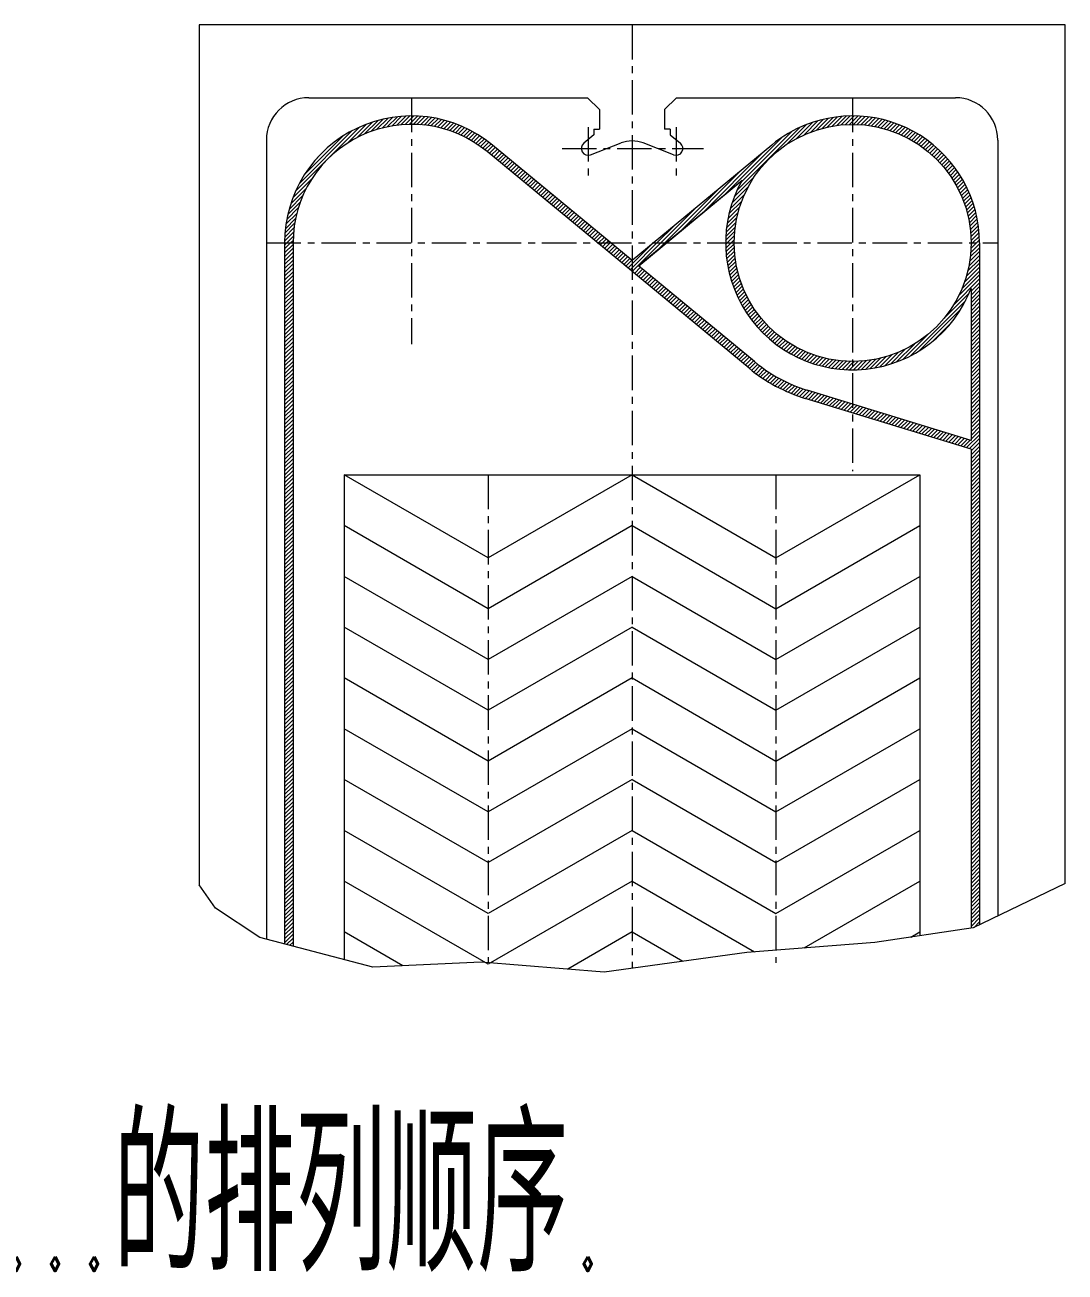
# Model space of a CAD drawing. Header units: millimetres. Extents: x -394 to 6212, y -2458 to 809.
# Drawn here: x 5059.77 to 5097.52, y -2351.78 to -2306.52 of the extents above; entities that cross this region are included whole.
import ezdxf

# ---------------------------------------------------------------- set-up
doc = ezdxf.new("R2010")
doc.units = ezdxf.units.MM
doc.linetypes.add('CENTER', pattern=[2, 1.25, -0.25, 0.25, -0.25])
doc.linetypes.add('CENTER2', pattern=[28.575, 19.05, -3.175, 3.175, -3.175])
doc.layers.get('0').update_dxf_attribs({"lineweight": 18})
doc.layers.add('1', color=1, linetype='Continuous', lineweight=18, true_color=0xff0000)
doc.layers.add('2', color=2, linetype='Continuous', lineweight=18, true_color=0xffff00)
doc.styles.add('STYLE1', font='txt.shx', dxfattribs={"width": 0.67, "bigfont": 'hztxt.shx'})

msp = doc.modelspace()

# ---------------------------------------------------------------- linework, layer by layer
at = {"color": 3, "linetype": 'CENTER'}
for p, q in [((5081.80318, -2306.52294), (5081.80318, -2340.75177)), ((5073.80062, -2309.16363), (5073.80062, -2318.10806)), ((5089.80574, -2309.16363), (5089.80574, -2322.71577)), ((5080.20574, -2310.23217), (5080.20574, -2312.06858)), ((5083.40062, -2310.23217), (5083.40062, -2312.06858)), ((5079.26369, -2311.00683), (5084.40146, -2311.00683)), ((5068.53214, -2314.43211), (5095.07422, -2314.43211)), ((5076.58078, -2322.84742), (5076.58078, -2340.55469)), ((5087.02558, -2322.84742), (5087.02558, -2340.55469))]:
    msp.add_line(p, q, dxfattribs=at)
at = {"layer": '1', "linetype": 'Continuous'}
for p, q in [((5097.51646, -2306.52294), (5066.0899, -2306.52294)), ((5066.0899, -2306.52294), (5066.0899, -2337.72376)), ((5097.51646, -2337.67951), (5097.51646, -2306.52294)), ((5070.06814, -2309.16363), (5080.19038, -2309.16363)), ((5080.19038, -2309.16363), (5080.62046, -2309.59371)), ((5083.41598, -2309.16363), (5082.9859, -2309.59371)), ((5083.41598, -2309.16363), (5093.53822, -2309.16363)), ((5080.62046, -2309.59371), (5080.62046, -2310.30027)), ((5082.9859, -2309.59371), (5082.9859, -2310.30027)), ((5068.53214, -2310.69963), (5068.53214, -2339.70477)), ((5080.42078, -2310.51531), (5080.05072, -2310.81613)), ((5080.42078, -2310.30027), (5080.62046, -2310.30027)), ((5080.42078, -2310.30027), (5080.42078, -2310.51531)), ((5083.18558, -2310.30027), (5082.9859, -2310.30027)), ((5083.18558, -2310.30027), (5083.18558, -2310.51531)), ((5083.18558, -2310.51531), (5083.55564, -2310.81613)), ((5095.07422, -2310.69963), (5095.07422, -2338.85586)), ((5081.56214, -2315.2692), (5076.5442, -2311.12006)), ((5081.03185, -2314.43211), (5076.737, -2310.88087)), ((5080.29475, -2311.23591), (5081.40265, -2310.80543)), ((5086.86936, -2310.88087), (5081.80318, -2315.0699)), ((5083.31161, -2311.23591), (5082.20371, -2310.80543)), ((5085.79457, -2312.16403), (5082.04171, -2315.26713)), ((5082.04422, -2315.2692), (5085.79018, -2312.17182)), ((5081.80318, -2315.0699), (5080.62549, -2314.09611)), ((5069.19262, -2314.43211), (5069.19262, -2339.87695)), ((5069.49982, -2314.43211), (5069.49982, -2321.60408)), ((5094.41374, -2314.43211), (5094.41374, -2339.17399)), ((5086.04717, -2318.9777), (5081.49858, -2315.21665)), ((5086.24293, -2318.74095), (5082.04171, -2315.26713)), ((5094.10654, -2316.08644), (5094.10654, -2321.60408)), ((5094.10654, -2321.91163), (5088.08392, -2320.07344)), ((5094.10654, -2321.60408), (5088.16238, -2319.77618)), ((5069.49982, -2321.55855), (5069.49982, -2339.95703)), ((5094.10654, -2321.91163), (5094.10654, -2339.29677)), ((5071.35838, -2322.84742), (5092.24798, -2322.84742)), ((5071.35838, -2322.84742), (5071.35838, -2340.44155)), ((5092.24798, -2322.84742), (5092.24798, -2339.57537)), ((5066.68541, -2338.57167), (5066.0899, -2337.72376)), ((5097.51646, -2337.67951), (5094.18244, -2339.2854)), ((5068.29237, -2339.64226), (5066.68541, -2338.57167)), ((5072.39908, -2340.71285), (5068.29237, -2339.64226)), ((5094.18244, -2339.2854), (5090.6114, -2339.82069)), ((5091.92244, -2339.62417), (5092.24798, -2339.43622)), ((5090.6114, -2339.82069), (5085.96904, -2340.17756)), ((5076.32722, -2340.53442), (5072.39908, -2340.71285)), ((5080.79103, -2340.89128), (5076.32722, -2340.53442)), ((5085.96904, -2340.17756), (5080.79103, -2340.89128))]:
    msp.add_line(p, q, dxfattribs=at)
msp.add_circle((5089.80574, -2314.43211), 4.3008, dxfattribs=at)
for centre, radius, start, end in [((5070.06814, -2310.69963), 1.536, 90, 180), ((5093.53822, -2310.69963), 1.536, 0, 90), ((5073.80062, -2314.43211), 4.608, 50.413971, 180), ((5073.80062, -2314.43211), 4.3008, 50.413971, 180), ((5089.80574, -2314.43211), 4.608, 111.242317, 129.586029), ((5089.80574, -2314.43211), 4.608, 0, 115.819503), ((5080.20574, -2311.00683), 0.24576, 129.107426, 291.233722), ((5081.80318, -2311.83627), 1.10592, 90, 111.233722), ((5081.80318, -2311.83627), 1.10592, 68.766278, 90), ((5083.40062, -2311.00683), 0.24576, 248.766278, 50.892574), ((5089.80574, -2314.43211), 4.608, 150.51439, 338.96053), ((5089.80574, -2314.43211), 5.59104, 230.413971, 252.906756)]:
    msp.add_arc(centre, radius, start, end, dxfattribs=at)
at = {"layer": '2', "linetype": 'CENTER2'}
for p, q in [((5069.59104, -2312.55778), (5071.92629, -2310.22253)), ((5071.47757, -2310.81268), (5072.16674, -2310.1235)), ((5071.81406, -2310.61761), (5072.38459, -2310.04708)), ((5072.0846, -2310.48849), (5072.58602, -2309.98707)), ((5072.32047, -2310.39404), (5072.77475, -2309.93976)), ((5072.53382, -2310.32211), (5072.95323, -2309.9027)), ((5072.73088, -2310.26648), (5073.12317, -2309.87418)), ((5072.91537, -2310.22341), (5073.28581, -2309.85296)), ((5073.08972, -2310.19047), (5073.44212, -2309.83808)), ((5073.25564, -2310.16598), (5073.59282, -2309.8288)), ((5073.41434, -2310.1487), (5073.73851, -2309.82453)), ((5073.56679, -2310.13767), (5073.80062, -2309.90384)), ((5073.71369, -2310.13219), (5073.80062, -2310.04526)), ((5073.80062, -2309.90384), (5073.87967, -2309.82479)), ((5073.80062, -2310.04526), (5074.0167, -2309.82918)), ((5073.85564, -2310.13167), (5074.14993, -2309.83737)), ((5073.9931, -2310.13562), (5074.27965, -2309.84908)), ((5074.12647, -2310.14368), (5074.40608, -2309.86406)), ((5074.25607, -2310.1555), (5074.52945, -2309.88212)), ((5074.38218, -2310.17081), (5074.64993, -2309.90306)), ((5074.50502, -2310.18939), (5074.76768, -2309.92673)), ((5074.62481, -2310.21102), (5074.88283, -2309.953)), ((5074.74171, -2310.23554), (5074.99552, -2309.98173)), ((5074.85589, -2310.26279), (5075.10584, -2310.01283)), ((5074.96747, -2310.29263), (5075.2139, -2310.04619)), ((5075.07657, -2310.32495), (5075.31978, -2310.08173)), ((5075.1833, -2310.35964), (5075.42356, -2310.11937)), ((5075.28775, -2310.39661), (5075.52531, -2310.15905)), ((5075.39001, -2310.43577), (5075.62509, -2310.20069)), ((5075.49014, -2310.47706), (5075.72296, -2310.24424)), ((5085.61635, -2312.51309), (5087.88672, -2310.24272)), ((5087.41147, -2310.85939), (5088.13205, -2310.13882)), ((5087.76709, -2310.64519), (5088.35327, -2310.05902)), ((5088.04582, -2310.50789), (5088.55723, -2309.99648)), ((5088.28657, -2310.40856), (5088.74796, -2309.94716)), ((5088.50327, -2310.33328), (5088.92808, -2309.90847)), ((5088.70283, -2310.27513), (5089.0994, -2309.87857)), ((5088.8893, -2310.23009), (5089.26323, -2309.85616)), ((5089.06527, -2310.19554), (5089.42057, -2309.84024)), ((5089.23255, -2310.16968), (5089.5722, -2309.83004)), ((5089.39243, -2310.15122), (5089.71872, -2309.82494)), ((5089.5459, -2310.13917), (5089.80574, -2309.87933)), ((5089.69372, -2310.13277), (5089.80574, -2310.02076)), ((5089.80574, -2309.87933), (5089.86063, -2309.82444)), ((5089.80574, -2310.02076), (5089.99835, -2309.82814)), ((5089.83649, -2310.13142), (5090.13222, -2309.83569)), ((5089.9747, -2310.13463), (5090.26253, -2309.84681)), ((5090.10876, -2310.142), (5090.38952, -2309.86124)), ((5090.23899, -2310.15319), (5090.5134, -2309.87878)), ((5090.36568, -2310.16792), (5090.63437, -2309.89923)), ((5090.48908, -2310.18595), (5090.75258, -2309.92244)), ((5090.60938, -2310.20706), (5090.86818, -2309.94827)), ((5090.72677, -2310.23109), (5090.98128, -2309.97658)), ((5090.84141, -2310.25788), (5091.09201, -2310.00728)), ((5090.95343, -2310.28728), (5091.20046, -2310.04025)), ((5091.06296, -2310.31917), (5091.30671, -2310.07542)), ((5091.17009, -2310.35346), (5091.41085, -2310.1127)), ((5091.27493, -2310.39004), (5091.51294, -2310.15203)), ((5091.37756, -2310.42883), (5091.61306, -2310.19333)), ((5091.47806, -2310.46976), (5091.71126, -2310.23656)), ((5069.72455, -2312.28285), (5071.65136, -2310.35604)), ((5069.9223, -2311.94369), (5071.31219, -2310.55379)), ((5075.58821, -2310.52041), (5075.81897, -2310.28966)), ((5075.68429, -2310.56576), (5075.91316, -2310.33689)), ((5075.77841, -2310.61305), (5076.00557, -2310.3859)), ((5075.87064, -2310.66225), (5076.09624, -2310.43664)), ((5075.96101, -2310.7133), (5076.18521, -2310.4891)), ((5076.04956, -2310.76617), (5076.27251, -2310.54323)), ((5076.13632, -2310.82083), (5076.35815, -2310.599)), ((5076.22133, -2310.87725), (5076.44216, -2310.65641)), ((5085.14765, -2312.69895), (5087.24634, -2310.60025)), ((5085.75794, -2312.23008), (5087.60371, -2310.38431)), ((5091.57648, -2310.51276), (5091.80758, -2310.28166)), ((5091.6729, -2310.55776), (5091.90208, -2310.32858)), ((5091.76736, -2310.60472), (5091.9948, -2310.37728)), ((5091.85991, -2310.65359), (5092.08577, -2310.42773)), ((5091.9506, -2310.70432), (5092.17504, -2310.47989)), ((5092.03947, -2310.75688), (5092.26262, -2310.53373)), ((5092.12653, -2310.81123), (5092.34854, -2310.58922)), ((5092.21184, -2310.86735), (5092.43284, -2310.64635)), ((5092.29541, -2310.9252), (5092.51552, -2310.70508)), ((5070.37993, -2311.34463), (5070.71314, -2311.01142)), ((5076.30459, -2310.9354), (5076.52457, -2310.71543)), ((5076.38615, -2310.99527), (5076.60539, -2310.77603)), ((5076.46601, -2311.05683), (5076.68463, -2310.83821)), ((5076.5442, -2311.12006), (5076.76239, -2310.90187)), ((5076.62071, -2311.18497), (5076.83981, -2310.96587)), ((5076.69557, -2311.25153), (5076.91722, -2311.02988)), ((5076.76878, -2311.31974), (5076.99463, -2311.09389)), ((5076.85385, -2311.3761), (5077.07204, -2311.1579)), ((5084.33084, -2313.37434), (5086.60914, -2311.09603)), ((5092.37726, -2310.98477), (5092.59661, -2310.76541)), ((5092.45741, -2311.04604), (5092.67613, -2310.82732)), ((5092.53589, -2311.10899), (5092.75408, -2310.89079)), ((5092.61269, -2311.1736), (5092.83048, -2310.95582)), ((5092.68784, -2311.23988), (5092.90533, -2311.02239)), ((5092.76134, -2311.3078), (5092.97864, -2311.0905)), ((5076.93126, -2311.44011), (5077.14945, -2311.22191)), ((5077.00867, -2311.50412), (5077.22687, -2311.28592)), ((5077.08608, -2311.56813), (5077.30428, -2311.34993)), ((5077.16349, -2311.63214), (5077.38169, -2311.41394)), ((5077.24091, -2311.69614), (5077.4591, -2311.47795)), ((5077.31832, -2311.76015), (5077.53652, -2311.54196)), ((5077.39573, -2311.82416), (5077.61393, -2311.60597)), ((5092.83319, -2311.37737), (5093.05041, -2311.16015)), ((5092.90339, -2311.44859), (5093.12065, -2311.23133)), ((5092.97195, -2311.52145), (5093.18936, -2311.30404)), ((5093.03886, -2311.59596), (5093.25652, -2311.3783)), ((5093.10412, -2311.67212), (5093.32214, -2311.4541)), ((5093.16772, -2311.74995), (5093.38622, -2311.53145)), ((5093.22963, -2311.82945), (5093.44873, -2311.61036)), ((5077.47314, -2311.88817), (5077.69134, -2311.66998)), ((5077.55056, -2311.95218), (5077.76875, -2311.73398)), ((5077.62797, -2312.01619), (5077.84616, -2311.79799)), ((5077.70538, -2312.0802), (5077.92358, -2311.862)), ((5077.78279, -2312.14421), (5078.00099, -2311.92601)), ((5077.8602, -2312.20822), (5078.0784, -2311.99002)), ((5077.93762, -2312.27223), (5078.15581, -2312.05403)), ((5083.51403, -2314.04973), (5085.79233, -2311.77142)), ((5085.51244, -2312.75842), (5086.23302, -2312.03784)), ((5093.28986, -2311.91065), (5093.50967, -2311.69084)), ((5093.34838, -2311.99355), (5093.56902, -2311.77291)), ((5093.40517, -2312.07818), (5093.62677, -2311.85658)), ((5093.4602, -2312.16457), (5093.6829, -2311.94187)), ((5093.51346, -2312.25273), (5093.73738, -2312.02881)), ((5069.41559, -2313.01608), (5069.98611, -2312.44556)), ((5069.49201, -2312.79824), (5070.18118, -2312.10906)), ((5078.01503, -2312.33624), (5078.23323, -2312.11804)), ((5078.09244, -2312.40025), (5078.31064, -2312.18205)), ((5078.16985, -2312.46425), (5078.38805, -2312.24606)), ((5078.24727, -2312.52826), (5078.46546, -2312.31007)), ((5078.32468, -2312.59227), (5078.54287, -2312.37408)), ((5078.40209, -2312.65628), (5078.62029, -2312.43809)), ((5078.4795, -2312.72029), (5078.6977, -2312.50209)), ((5082.99022, -2314.43211), (5084.97552, -2312.44681)), ((5085.43264, -2312.97964), (5086.01882, -2312.39347)), ((5093.5649, -2312.34271), (5093.79019, -2312.11742)), ((5093.61449, -2312.43454), (5093.8413, -2312.20773)), ((5093.66219, -2312.52826), (5093.89069, -2312.29977)), ((5093.70796, -2312.62392), (5093.9383, -2312.39358)), ((5093.75174, -2312.72156), (5093.9841, -2312.48919)), ((5069.30826, -2313.40625), (5069.76255, -2312.95196)), ((5069.35558, -2313.21751), (5069.857, -2312.71609)), ((5078.55691, -2312.7843), (5078.77511, -2312.5661)), ((5078.63433, -2312.84831), (5078.85252, -2312.63011)), ((5078.71174, -2312.91232), (5078.92993, -2312.69412)), ((5078.78915, -2312.97633), (5079.00735, -2312.75813)), ((5078.86656, -2313.04034), (5079.08476, -2312.82214)), ((5078.94397, -2313.10435), (5079.16217, -2312.88615)), ((5079.02139, -2313.16835), (5079.23958, -2312.95016)), ((5085.32079, -2313.37433), (5085.78219, -2312.91294)), ((5085.3701, -2313.1836), (5085.88151, -2312.67219)), ((5093.79347, -2312.82125), (5094.02806, -2312.58666)), ((5093.8331, -2312.92305), (5094.07011, -2312.68603)), ((5093.87054, -2313.02702), (5094.11021, -2312.78736)), ((5093.90572, -2313.13326), (5094.14829, -2312.8907)), ((5069.24269, -2313.75466), (5069.63498, -2313.36237)), ((5069.27121, -2313.58473), (5069.69062, -2313.16531)), ((5079.0988, -2313.23236), (5079.317, -2313.01417)), ((5079.17621, -2313.29637), (5079.39441, -2313.07818)), ((5079.25362, -2313.36038), (5079.47182, -2313.14219)), ((5079.33104, -2313.42439), (5079.54923, -2313.20619)), ((5079.40845, -2313.4884), (5079.62664, -2313.2702)), ((5079.48586, -2313.55241), (5079.70406, -2313.33421)), ((5079.56327, -2313.61642), (5079.78147, -2313.39822)), ((5082.8488, -2314.43211), (5084.15871, -2313.1222)), ((5085.2522, -2313.72577), (5085.64876, -2313.32921)), ((5085.28209, -2313.55445), (5085.70691, -2313.12964)), ((5093.93855, -2313.24185), (5094.18428, -2312.99613)), ((5093.96893, -2313.35289), (5094.21811, -2313.10372)), ((5093.99674, -2313.46651), (5094.2497, -2313.21355)), ((5094.02185, -2313.58282), (5094.27895, -2313.32572)), ((5069.20659, -2314.07361), (5069.55898, -2313.72122)), ((5069.22147, -2313.91731), (5069.59191, -2313.54686)), ((5079.64068, -2313.68043), (5079.85888, -2313.46223)), ((5079.7181, -2313.74444), (5079.93629, -2313.52624)), ((5079.79551, -2313.80845), (5080.01371, -2313.59025)), ((5079.87292, -2313.87246), (5080.09112, -2313.65426)), ((5079.95033, -2313.93646), (5080.16853, -2313.71827)), ((5080.02775, -2314.00047), (5080.24594, -2313.78228)), ((5080.10516, -2314.06448), (5080.32335, -2313.84629)), ((5082.70738, -2314.43211), (5083.3419, -2313.79759)), ((5085.20366, -2314.19857), (5085.54331, -2313.85892)), ((5085.21387, -2314.04694), (5085.56916, -2313.69165)), ((5085.22979, -2313.8896), (5085.60371, -2313.51567)), ((5094.04411, -2313.70198), (5094.30575, -2313.44034)), ((5094.06335, -2313.82416), (5094.32998, -2313.55753)), ((5094.07938, -2313.94955), (5094.35152, -2313.67742)), ((5094.09197, -2314.07839), (5094.3702, -2313.80016)), ((5069.19304, -2314.37), (5069.5172, -2314.04584)), ((5069.19731, -2314.22431), (5069.53449, -2313.88713)), ((5069.27235, -2314.43211), (5069.50618, -2314.19828)), ((5080.18257, -2314.12849), (5080.40077, -2313.9103)), ((5080.25998, -2314.1925), (5080.47818, -2313.9743)), ((5080.33739, -2314.25651), (5080.55559, -2314.03831)), ((5080.41481, -2314.32052), (5080.633, -2314.10232)), ((5080.49222, -2314.38453), (5080.71042, -2314.16633)), ((5080.58606, -2314.43211), (5080.78783, -2314.23034)), ((5080.72748, -2314.43211), (5080.86524, -2314.29435)), ((5085.19856, -2314.34509), (5085.52485, -2314.01881)), ((5085.25296, -2314.43211), (5085.5128, -2314.17228)), ((5085.39438, -2314.43211), (5085.5064, -2314.3201)), ((5094.10085, -2314.21093), (5094.38585, -2313.92592)), ((5094.10571, -2314.34749), (5094.39828, -2314.05492)), ((5094.16251, -2314.43211), (5094.40724, -2314.18738)), ((5094.30393, -2314.43211), (5094.41246, -2314.32358)), ((5069.19262, -2314.65326), (5069.41377, -2314.43211)), ((5069.19262, -2314.51184), (5069.27235, -2314.43211)), ((5069.19262, -2314.79468), (5069.50017, -2314.48713)), ((5069.19262, -2314.9361), (5069.49982, -2314.6289)), ((5069.19262, -2315.07753), (5069.49982, -2314.77033)), ((5069.41377, -2314.43211), (5069.5007, -2314.34518)), ((5080.56963, -2314.44854), (5080.58606, -2314.43211)), ((5080.64704, -2314.51255), (5080.72748, -2314.43211)), ((5080.72446, -2314.57656), (5080.8689, -2314.43211)), ((5080.80187, -2314.64057), (5081.01032, -2314.43211)), ((5080.8689, -2314.43211), (5080.94265, -2314.35836)), ((5080.87928, -2314.70457), (5081.09748, -2314.48638)), ((5080.95669, -2314.76858), (5081.17489, -2314.55039)), ((5081.01032, -2314.43211), (5081.02006, -2314.42237)), ((5081.0341, -2314.83259), (5081.2523, -2314.6144)), ((5081.11152, -2314.8966), (5081.32971, -2314.67841)), ((5081.18893, -2314.96061), (5081.40713, -2314.74241)), ((5081.80318, -2315.33631), (5082.70738, -2314.43211)), ((5081.80318, -2315.19489), (5082.52509, -2314.47298)), ((5081.80823, -2315.47268), (5082.8488, -2314.43211)), ((5082.69722, -2314.72512), (5082.99022, -2314.43211)), ((5085.19807, -2314.48701), (5085.25296, -2314.43211)), ((5085.20177, -2314.62473), (5085.39438, -2314.43211)), ((5085.20932, -2314.7586), (5085.50505, -2314.46287)), ((5085.22044, -2314.8889), (5085.50826, -2314.60108)), ((5085.23487, -2315.01589), (5085.51563, -2314.73513)), ((5094.05325, -2315.10706), (5094.41374, -2314.74656)), ((5094.07612, -2314.94277), (5094.41374, -2314.60514)), ((5094.092, -2314.78546), (5094.41374, -2314.46372)), ((5094.10179, -2314.63425), (5094.30393, -2314.43211)), ((5094.10617, -2314.48845), (5094.16251, -2314.43211)), ((5069.19262, -2315.21895), (5069.49982, -2314.91175)), ((5069.19262, -2315.36037), (5069.49982, -2315.05317)), ((5069.19262, -2315.50179), (5069.49982, -2315.19459)), ((5081.26634, -2315.02462), (5081.48454, -2314.80642)), ((5081.34375, -2315.08863), (5081.56195, -2314.87043)), ((5081.42117, -2315.15264), (5081.63936, -2314.93444)), ((5081.49858, -2315.21665), (5081.71677, -2314.99845)), ((5081.57599, -2315.28066), (5081.79419, -2315.06246)), ((5081.6534, -2315.34467), (5081.80318, -2315.19489)), ((5085.2524, -2315.13978), (5085.52682, -2314.86536)), ((5085.27286, -2315.26075), (5085.54155, -2314.99206)), ((5085.29607, -2315.37896), (5085.55957, -2315.11545)), ((5093.92879, -2315.65578), (5094.41374, -2315.17083)), ((5093.9815, -2315.46165), (5094.41374, -2315.02941)), ((5094.02224, -2315.27949), (5094.41374, -2314.88799)), ((5069.19262, -2315.64321), (5069.49982, -2315.33601)), ((5069.19262, -2315.78463), (5069.49982, -2315.47743)), ((5069.19262, -2315.92605), (5069.49982, -2315.61885)), ((5081.73081, -2315.40868), (5081.80318, -2315.33631)), ((5081.88564, -2315.53669), (5082.10384, -2315.3185)), ((5081.96305, -2315.6007), (5082.18125, -2315.38251)), ((5082.04046, -2315.66471), (5082.25866, -2315.44652)), ((5082.11788, -2315.72872), (5082.33607, -2315.51052)), ((5082.19529, -2315.79273), (5082.41348, -2315.57453)), ((5082.2727, -2315.85674), (5082.4909, -2315.63854)), ((5085.32189, -2315.49455), (5085.58069, -2315.23575)), ((5085.35021, -2315.60766), (5085.60472, -2315.35315)), ((5085.3809, -2315.71838), (5085.6315, -2315.46779)), ((5085.41388, -2315.82683), (5085.6609, -2315.57981)), ((5093.65164, -2316.35719), (5094.41374, -2315.59509)), ((5093.77181, -2316.09561), (5094.41374, -2315.45367)), ((5093.86074, -2315.86525), (5094.41374, -2315.31225)), ((5069.19262, -2316.06748), (5069.49982, -2315.76028)), ((5069.19262, -2316.2089), (5069.49982, -2315.9017)), ((5069.19262, -2316.35032), (5069.49982, -2316.04312)), ((5082.35011, -2315.92075), (5082.56831, -2315.70255)), ((5082.42752, -2315.98476), (5082.64572, -2315.76656)), ((5082.50494, -2316.04877), (5082.72313, -2315.83057)), ((5082.58235, -2316.11278), (5082.80054, -2315.89458)), ((5082.65976, -2316.17679), (5082.87796, -2315.95859)), ((5082.73717, -2316.24079), (5082.95537, -2316.0226)), ((5082.81459, -2316.3048), (5083.03278, -2316.08661)), ((5085.44905, -2315.93308), (5085.6928, -2315.68933)), ((5085.48633, -2316.03722), (5085.72709, -2315.79647)), ((5085.52566, -2316.13932), (5085.76367, -2315.90131)), ((5085.56696, -2316.23943), (5085.80246, -2316.00393)), ((5085.61019, -2316.33763), (5085.84339, -2316.10443)), ((5093.47561, -2316.67465), (5094.41374, -2315.73651)), ((5094.10654, -2316.18514), (5094.41374, -2315.87794)), ((5094.10654, -2316.32656), (5094.41374, -2316.01936)), ((5069.19262, -2316.49174), (5069.49982, -2316.18454)), ((5069.19262, -2316.63316), (5069.49982, -2316.32596)), ((5069.19262, -2316.77458), (5069.49982, -2316.46738)), ((5082.892, -2316.36881), (5083.11019, -2316.15062)), ((5082.96941, -2316.43282), (5083.18761, -2316.21463)), ((5083.04682, -2316.49683), (5083.26502, -2316.27863)), ((5083.12423, -2316.56084), (5083.34243, -2316.34264)), ((5083.20165, -2316.62485), (5083.41984, -2316.40665)), ((5083.27906, -2316.68886), (5083.49725, -2316.47066)), ((5083.35647, -2316.75287), (5083.57467, -2316.53467)), ((5085.65528, -2316.43395), (5085.88638, -2316.20285)), ((5085.7022, -2316.52846), (5085.93139, -2316.29927)), ((5085.75091, -2316.62117), (5085.97835, -2316.39373)), ((5085.80135, -2316.71215), (5086.02721, -2316.48629)), ((5085.85351, -2316.80141), (5086.07795, -2316.57698)), ((5091.89263, -2318.54046), (5093.91409, -2316.51901)), ((5093.12633, -2317.16534), (5094.03874, -2316.25294)), ((5094.10654, -2316.46798), (5094.41374, -2316.16078)), ((5094.10654, -2316.6094), (5094.41374, -2316.3022)), ((5094.10654, -2316.75082), (5094.41374, -2316.44362)), ((5094.10654, -2316.89224), (5094.41374, -2316.58504)), ((5069.19262, -2316.916), (5069.49982, -2316.6088)), ((5069.19262, -2317.05742), (5069.49982, -2316.75022)), ((5069.19262, -2317.19885), (5069.49982, -2316.89165)), ((5069.19262, -2317.34027), (5069.49982, -2317.03307)), ((5083.43388, -2316.81688), (5083.65208, -2316.59868)), ((5083.51129, -2316.88089), (5083.72949, -2316.66269)), ((5083.58871, -2316.94489), (5083.8069, -2316.7267)), ((5083.66612, -2317.0089), (5083.88432, -2316.79071)), ((5083.74353, -2317.07291), (5083.96173, -2316.85472)), ((5083.82094, -2317.13692), (5084.03914, -2316.91873)), ((5083.89836, -2317.20093), (5084.11655, -2316.98274)), ((5085.90735, -2316.88899), (5086.13051, -2316.66584)), ((5085.96285, -2316.97492), (5086.18486, -2316.75291)), ((5086.01997, -2317.05921), (5086.24097, -2316.83821)), ((5086.07871, -2317.1419), (5086.29883, -2316.92178)), ((5086.13904, -2317.22299), (5086.3584, -2317.00363)), ((5092.21348, -2318.36104), (5093.73467, -2316.83985)), ((5094.10654, -2317.03366), (5094.41374, -2316.72646)), ((5094.10654, -2317.17508), (5094.41374, -2316.86788)), ((5094.10654, -2317.31651), (5094.41374, -2317.00931)), ((5069.19262, -2317.48169), (5069.49982, -2317.17449)), ((5069.19262, -2317.62311), (5069.49982, -2317.31591)), ((5069.19262, -2317.76453), (5069.49982, -2317.45733)), ((5083.97577, -2317.26494), (5084.19396, -2317.04674)), ((5084.05318, -2317.32895), (5084.27138, -2317.11075)), ((5084.13059, -2317.39296), (5084.34879, -2317.17476)), ((5084.208, -2317.45697), (5084.4262, -2317.23877)), ((5084.28542, -2317.52098), (5084.50361, -2317.30278)), ((5084.36283, -2317.58499), (5084.58103, -2317.36679)), ((5084.44024, -2317.649), (5084.65844, -2317.4308)), ((5086.20095, -2317.3025), (5086.41966, -2317.08379)), ((5086.26442, -2317.38045), (5086.48261, -2317.16226)), ((5086.32944, -2317.45685), (5086.54723, -2317.23907)), ((5086.39601, -2317.5317), (5086.6135, -2317.31421)), ((5086.46413, -2317.60501), (5086.68143, -2317.38771)), ((5086.53377, -2317.67678), (5086.751, -2317.45956)), ((5092.69062, -2318.02532), (5093.39895, -2317.31699)), ((5094.10654, -2317.45793), (5094.41374, -2317.15073)), ((5094.10654, -2317.59935), (5094.41374, -2317.29215)), ((5094.10654, -2317.74077), (5094.41374, -2317.43357)), ((5069.19262, -2317.90595), (5069.49982, -2317.59875)), ((5069.19262, -2318.04737), (5069.49982, -2317.74017)), ((5069.19262, -2318.1888), (5069.49982, -2317.8816)), ((5084.51765, -2317.713), (5084.73585, -2317.49481)), ((5084.59507, -2317.77701), (5084.81326, -2317.55882)), ((5084.67248, -2317.84102), (5084.89067, -2317.62283)), ((5084.74989, -2317.90503), (5084.96809, -2317.68684)), ((5084.8273, -2317.96904), (5085.0455, -2317.75084)), ((5084.90471, -2318.03305), (5085.12291, -2317.81485)), ((5084.98213, -2318.09706), (5085.20032, -2317.87886)), ((5085.05954, -2318.16107), (5085.27774, -2317.94287)), ((5086.60495, -2317.74702), (5086.82221, -2317.52977)), ((5086.67767, -2317.81573), (5086.89507, -2317.59833)), ((5086.75193, -2317.88289), (5086.96958, -2317.66524)), ((5086.82773, -2317.94852), (5087.04575, -2317.73049)), ((5086.90508, -2318.01259), (5087.12358, -2317.79409)), ((5086.98398, -2318.0751), (5087.20308, -2317.85601)), ((5087.06447, -2318.13604), (5087.28427, -2317.91623)), ((5091.62657, -2318.66511), (5092.53897, -2317.75271)), ((5094.10654, -2317.88219), (5094.41374, -2317.57499)), ((5094.10654, -2318.02361), (5094.41374, -2317.71641)), ((5094.10654, -2318.16503), (5094.41374, -2317.85783)), ((5069.19262, -2318.33022), (5069.49982, -2318.02302)), ((5069.19262, -2318.47164), (5069.49982, -2318.16444)), ((5069.19262, -2318.61306), (5069.49982, -2318.30586)), ((5085.13695, -2318.22508), (5085.35515, -2318.00688)), ((5085.21436, -2318.28909), (5085.43256, -2318.07089)), ((5085.29178, -2318.3531), (5085.50997, -2318.1349)), ((5085.36919, -2318.41711), (5085.58738, -2318.19891)), ((5085.4466, -2318.48111), (5085.6648, -2318.26292)), ((5085.52401, -2318.54512), (5085.74221, -2318.32693)), ((5085.60142, -2318.60913), (5085.81962, -2318.39094)), ((5087.14653, -2318.19539), (5087.36718, -2317.97475)), ((5087.2302, -2318.25314), (5087.45181, -2318.03154)), ((5087.3155, -2318.30927), (5087.53819, -2318.08658)), ((5087.40244, -2318.36375), (5087.62636, -2318.13983)), ((5087.49105, -2318.41657), (5087.71634, -2318.19127)), ((5087.58136, -2318.46768), (5087.80817, -2318.24087)), ((5087.6734, -2318.51706), (5087.90189, -2318.28857)), ((5087.76721, -2318.56467), (5087.99755, -2318.33433)), ((5087.86282, -2318.61048), (5088.09519, -2318.37811)), ((5090.97922, -2318.88819), (5091.46923, -2318.39818)), ((5091.1777, -2318.83114), (5091.73082, -2318.27801)), ((5091.39164, -2318.75861), (5092.04827, -2318.10198)), ((5094.10654, -2318.30646), (5094.41374, -2317.99926)), ((5094.10654, -2318.44788), (5094.41374, -2318.14068)), ((5094.10654, -2318.5893), (5094.41374, -2318.2821)), ((5069.19262, -2318.75448), (5069.49982, -2318.44728)), ((5069.19262, -2318.8959), (5069.49982, -2318.5887)), ((5069.19262, -2319.03732), (5069.49982, -2318.73012)), ((5085.67884, -2318.67314), (5085.89703, -2318.45495)), ((5085.75625, -2318.73715), (5085.97445, -2318.51895)), ((5085.83366, -2318.80116), (5086.05186, -2318.58296)), ((5085.91107, -2318.86517), (5086.12927, -2318.64697)), ((5085.98849, -2318.92918), (5086.20668, -2318.71098)), ((5086.06593, -2318.99315), (5086.28428, -2318.77481)), ((5086.14425, -2319.05626), (5086.36301, -2318.83749)), ((5087.96029, -2318.65443), (5088.19488, -2318.41984)), ((5088.05966, -2318.69648), (5088.29667, -2318.45947)), ((5088.16098, -2318.73658), (5088.40065, -2318.49691)), ((5088.26433, -2318.77466), (5088.50689, -2318.5321)), ((5088.36975, -2318.81065), (5088.61548, -2318.56493)), ((5088.47734, -2318.84448), (5088.72652, -2318.59531)), ((5088.58718, -2318.87607), (5088.84013, -2318.62311)), ((5088.69935, -2318.90532), (5088.95645, -2318.64822)), ((5088.81397, -2318.93212), (5089.07561, -2318.67048)), ((5088.93116, -2318.95636), (5089.19779, -2318.68973)), ((5089.05104, -2318.97789), (5089.32318, -2318.70576)), ((5089.17378, -2318.99657), (5089.45201, -2318.71834)), ((5089.29955, -2319.01223), (5089.58455, -2318.72722)), ((5089.42855, -2319.02465), (5089.72112, -2318.73208)), ((5089.56101, -2319.03361), (5089.80574, -2318.78888)), ((5089.80574, -2318.9303), (5090.00788, -2318.72816)), ((5089.80574, -2318.78888), (5089.86208, -2318.73254)), ((5089.83746, -2319.04), (5090.15909, -2318.71837)), ((5089.98215, -2319.03674), (5090.31639, -2318.70249)), ((5090.13174, -2319.02857), (5090.48068, -2318.67962)), ((5090.28679, -2319.01493), (5090.65312, -2318.64861)), ((5090.44801, -2318.99513), (5090.83528, -2318.60787)), ((5090.61631, -2318.96826), (5091.02941, -2318.55516)), ((5090.79285, -2318.93315), (5091.23888, -2318.48711)), ((5094.10654, -2318.73072), (5094.41374, -2318.42352)), ((5094.10654, -2318.87214), (5094.41374, -2318.56494)), ((5094.10654, -2319.01356), (5094.41374, -2318.70636)), ((5094.10654, -2319.15498), (5094.41374, -2318.84778)), ((5069.19262, -2319.17875), (5069.49982, -2318.87155)), ((5069.19262, -2319.32017), (5069.49982, -2319.01297)), ((5069.19262, -2319.46159), (5069.49982, -2319.15439)), ((5069.19262, -2319.60301), (5069.49982, -2319.29581)), ((5086.22379, -2319.11814), (5086.44305, -2318.89888)), ((5086.30456, -2319.17879), (5086.52438, -2318.95897)), ((5086.38657, -2319.2382), (5086.60703, -2319.01774)), ((5086.46983, -2319.29636), (5086.691, -2319.07519)), ((5086.55435, -2319.35326), (5086.77632, -2319.1313)), ((5086.64015, -2319.40889), (5086.86298, -2319.18605)), ((5086.72724, -2319.46322), (5086.95102, -2319.23943)), ((5086.81563, -2319.51625), (5087.04045, -2319.29143)), ((5089.69721, -2319.03883), (5089.80574, -2318.9303)), ((5094.10654, -2319.29641), (5094.41374, -2318.98921)), ((5094.10654, -2319.43783), (5094.41374, -2319.13063)), ((5094.10654, -2319.57925), (5094.41374, -2319.27205)), ((5069.19262, -2319.74443), (5069.49982, -2319.43723)), ((5069.19262, -2319.88585), (5069.49982, -2319.57865)), ((5069.19262, -2320.02727), (5069.49982, -2319.72007)), ((5086.90534, -2319.56796), (5087.13129, -2319.34201)), ((5086.99639, -2319.61833), (5087.22356, -2319.39116)), ((5087.08881, -2319.66733), (5087.3173, -2319.43885)), ((5087.18261, -2319.71495), (5087.41251, -2319.48505)), ((5087.27782, -2319.76117), (5087.50924, -2319.52974)), ((5087.37446, -2319.80595), (5087.60752, -2319.57289)), ((5087.47256, -2319.84926), (5087.70738, -2319.61445)), ((5087.57216, -2319.89108), (5087.80886, -2319.65439)), ((5087.67329, -2319.93138), (5087.912, -2319.69267)), ((5087.77599, -2319.9701), (5088.01685, -2319.72924)), ((5094.10654, -2319.72067), (5094.41374, -2319.41347)), ((5094.10654, -2319.86209), (5094.41374, -2319.55489)), ((5094.10654, -2320.00351), (5094.41374, -2319.69631)), ((5069.19262, -2320.16869), (5069.49982, -2319.86149)), ((5069.19262, -2320.31012), (5069.49982, -2320.00292)), ((5069.19262, -2320.45154), (5069.49982, -2320.14434)), ((5087.88029, -2320.00722), (5088.12345, -2319.76406)), ((5087.98624, -2320.0427), (5088.2315, -2319.79744)), ((5088.09388, -2320.07648), (5088.33966, -2319.8307)), ((5088.20223, -2320.10955), (5088.44782, -2319.86396)), ((5088.31058, -2320.14262), (5088.55598, -2319.89722)), ((5088.41893, -2320.17569), (5088.66414, -2319.93048)), ((5088.52728, -2320.20876), (5088.7723, -2319.96374)), ((5088.63563, -2320.24183), (5088.88046, -2319.997)), ((5088.74398, -2320.2749), (5088.98862, -2320.03026)), ((5088.85233, -2320.30797), (5089.09678, -2320.06352)), ((5088.96068, -2320.34104), (5089.20494, -2320.09678)), ((5089.06904, -2320.37411), (5089.3131, -2320.13004)), ((5089.17739, -2320.40718), (5089.42126, -2320.16331)), ((5089.28574, -2320.44025), (5089.52942, -2320.19657)), ((5094.10654, -2320.14493), (5094.41374, -2319.83773)), ((5094.10654, -2320.28635), (5094.41374, -2319.97915)), ((5094.10654, -2320.42778), (5094.41374, -2320.12058)), ((5069.19262, -2320.59296), (5069.49982, -2320.28576)), ((5069.19262, -2320.73438), (5069.49982, -2320.42718)), ((5069.19262, -2320.8758), (5069.49982, -2320.5686)), ((5089.39409, -2320.47332), (5089.63759, -2320.22983)), ((5089.50244, -2320.50639), (5089.74575, -2320.26309)), ((5089.61079, -2320.53946), (5089.80574, -2320.34451)), ((5089.71914, -2320.57253), (5089.80574, -2320.48594)), ((5089.80574, -2320.34451), (5089.85391, -2320.29635)), ((5089.80574, -2320.48594), (5089.96207, -2320.32961)), ((5089.82749, -2320.6056), (5090.07023, -2320.36287)), ((5089.93584, -2320.63867), (5090.17839, -2320.39613)), ((5090.04419, -2320.67174), (5090.28655, -2320.42939)), ((5090.15255, -2320.70482), (5090.39471, -2320.46265)), ((5090.2609, -2320.73789), (5090.50287, -2320.49591)), ((5090.36925, -2320.77096), (5090.61103, -2320.52917)), ((5090.4776, -2320.80403), (5090.71919, -2320.56243)), ((5090.58595, -2320.8371), (5090.82735, -2320.59569)), ((5090.6943, -2320.87017), (5090.93551, -2320.62895)), ((5094.10654, -2320.5692), (5094.41374, -2320.262)), ((5094.10654, -2320.71062), (5094.41374, -2320.40342)), ((5094.10654, -2320.85204), (5094.41374, -2320.54484)), ((5069.19262, -2321.01722), (5069.49982, -2320.71002)), ((5069.19262, -2321.15864), (5069.49982, -2320.85144)), ((5069.19262, -2321.30007), (5069.49982, -2320.99287)), ((5090.80265, -2320.90324), (5091.04367, -2320.66221)), ((5090.911, -2320.93631), (5091.15184, -2320.69548)), ((5091.01935, -2320.96938), (5091.26, -2320.72874)), ((5091.12771, -2321.00245), (5091.36816, -2320.762)), ((5091.23606, -2321.03552), (5091.47632, -2320.79526)), ((5091.34441, -2321.06859), (5091.58448, -2320.82852)), ((5091.45276, -2321.10166), (5091.69264, -2320.86178)), ((5091.56111, -2321.13473), (5091.8008, -2320.89504)), ((5091.66946, -2321.1678), (5091.90896, -2320.9283)), ((5091.77781, -2321.20087), (5092.01712, -2320.96156)), ((5091.88616, -2321.23394), (5092.12528, -2320.99482)), ((5091.99451, -2321.26701), (5092.23344, -2321.02808)), ((5092.10286, -2321.30008), (5092.3416, -2321.06134)), ((5092.21122, -2321.33315), (5092.44976, -2321.0946)), ((5094.10654, -2320.99346), (5094.41374, -2320.68626)), ((5094.10654, -2321.13488), (5094.41374, -2320.82768)), ((5094.10654, -2321.2763), (5094.41374, -2320.9691)), ((5094.10654, -2321.41773), (5094.41374, -2321.11053)), ((5069.19262, -2321.44149), (5069.49982, -2321.13429)), ((5069.19262, -2321.58291), (5069.49982, -2321.27571)), ((5069.19262, -2321.72433), (5069.49982, -2321.41713)), ((5069.19262, -2321.86575), (5069.49982, -2321.55855)), ((5092.31957, -2321.36622), (5092.55792, -2321.12786)), ((5092.42792, -2321.39929), (5092.66609, -2321.16112)), ((5092.53627, -2321.43236), (5092.77425, -2321.19438)), ((5092.64462, -2321.46543), (5092.88241, -2321.22765)), ((5092.75297, -2321.4985), (5092.99057, -2321.26091)), ((5092.86132, -2321.53157), (5093.09873, -2321.29417)), ((5092.96967, -2321.56464), (5093.20689, -2321.32743)), ((5093.07802, -2321.59771), (5093.31505, -2321.36069)), ((5093.18637, -2321.63078), (5093.42321, -2321.39395)), ((5093.29473, -2321.66385), (5093.53137, -2321.42721)), ((5093.40308, -2321.69692), (5093.63953, -2321.46047)), ((5093.51143, -2321.73), (5093.74769, -2321.49373)), ((5093.61978, -2321.76307), (5093.85585, -2321.52699)), ((5093.72813, -2321.79614), (5093.96401, -2321.56025)), ((5093.94483, -2321.86228), (5094.41374, -2321.39337)), ((5094.05318, -2321.89535), (5094.41374, -2321.53479)), ((5094.10654, -2321.55915), (5094.41374, -2321.25195)), ((5069.19262, -2322.00717), (5069.49982, -2321.69997)), ((5069.19262, -2322.14859), (5069.49982, -2321.84139)), ((5069.19262, -2322.29002), (5069.49982, -2321.98282)), ((5093.83648, -2321.82921), (5094.07218, -2321.59351)), ((5094.10654, -2321.98341), (5094.41374, -2321.67621)), ((5094.10654, -2322.12483), (5094.41374, -2321.81763)), ((5094.10654, -2322.26625), (5094.41374, -2321.95905)), ((5069.19262, -2322.43144), (5069.49982, -2322.12424)), ((5069.19262, -2322.57286), (5069.49982, -2322.26566)), ((5069.19262, -2322.71428), (5069.49982, -2322.40708)), ((5094.10654, -2322.40768), (5094.41374, -2322.10048)), ((5094.10654, -2322.5491), (5094.41374, -2322.2419)), ((5094.10654, -2322.69052), (5094.41374, -2322.38332)), ((5069.19262, -2322.8557), (5069.49982, -2322.5485)), ((5069.19262, -2322.99712), (5069.49982, -2322.68992)), ((5069.19262, -2323.13854), (5069.49982, -2322.83134)), ((5076.58078, -2325.86257), (5071.35838, -2322.84742)), ((5081.80318, -2322.84742), (5076.58078, -2325.86257)), ((5081.80318, -2322.84742), (5087.02558, -2325.86257)), ((5087.02558, -2325.86257), (5092.24798, -2322.84742)), ((5094.10654, -2322.83194), (5094.41374, -2322.52474)), ((5094.10654, -2322.97336), (5094.41374, -2322.66616)), ((5094.10654, -2323.11478), (5094.41374, -2322.80758)), ((5069.19262, -2323.27996), (5069.49982, -2322.97276)), ((5069.19262, -2323.42139), (5069.49982, -2323.11419)), ((5069.19262, -2323.56281), (5069.49982, -2323.25561)), ((5094.10654, -2323.2562), (5094.41374, -2322.949)), ((5094.10654, -2323.39762), (5094.41374, -2323.09042)), ((5094.10654, -2323.53905), (5094.41374, -2323.23185)), ((5094.10654, -2323.68047), (5094.41374, -2323.37327)), ((5069.19262, -2323.70423), (5069.49982, -2323.39703)), ((5069.19262, -2323.84565), (5069.49982, -2323.53845)), ((5069.19262, -2323.98707), (5069.49982, -2323.67987)), ((5069.19262, -2324.12849), (5069.49982, -2323.82129)), ((5094.10654, -2323.82189), (5094.41374, -2323.51469)), ((5094.10654, -2323.96331), (5094.41374, -2323.65611)), ((5094.10654, -2324.10473), (5094.41374, -2323.79753)), ((5069.19262, -2324.26991), (5069.49982, -2323.96271)), ((5069.19262, -2324.41134), (5069.49982, -2324.10414)), ((5069.19262, -2324.55276), (5069.49982, -2324.24556)), ((5094.10654, -2324.24615), (5094.41374, -2323.93895)), ((5094.10654, -2324.38757), (5094.41374, -2324.08037)), ((5094.10654, -2324.529), (5094.41374, -2324.2218)), ((5069.19262, -2324.69418), (5069.49982, -2324.38698)), ((5069.19262, -2324.8356), (5069.49982, -2324.5284)), ((5069.19262, -2324.97702), (5069.49982, -2324.66982)), ((5076.58078, -2327.70577), (5071.35838, -2324.69062)), ((5081.80318, -2324.69062), (5076.58078, -2327.70577)), ((5081.80318, -2324.69062), (5087.02558, -2327.70577)), ((5087.02558, -2327.70577), (5092.24798, -2324.69062)), ((5094.10654, -2324.67042), (5094.41374, -2324.36322)), ((5094.10654, -2324.81184), (5094.41374, -2324.50464)), ((5094.10654, -2324.95326), (5094.41374, -2324.64606)), ((5069.19262, -2325.11844), (5069.49982, -2324.81124)), ((5069.19262, -2325.25986), (5069.49982, -2324.95266)), ((5069.19262, -2325.40128), (5069.49982, -2325.09408)), ((5094.10654, -2325.09468), (5094.41374, -2324.78748)), ((5094.10654, -2325.2361), (5094.41374, -2324.9289)), ((5094.10654, -2325.37752), (5094.41374, -2325.07032)), ((5069.19262, -2325.54271), (5069.49982, -2325.23551)), ((5069.19262, -2325.68413), (5069.49982, -2325.37693)), ((5069.19262, -2325.82555), (5069.49982, -2325.51835)), ((5094.10654, -2325.51894), (5094.41374, -2325.21174)), ((5094.10654, -2325.66037), (5094.41374, -2325.35317)), ((5094.10654, -2325.80179), (5094.41374, -2325.49459)), ((5094.10654, -2325.94321), (5094.41374, -2325.63601)), ((5069.19262, -2325.96697), (5069.49982, -2325.65977)), ((5069.19262, -2326.10839), (5069.49982, -2325.80119)), ((5069.19262, -2326.24981), (5069.49982, -2325.94261)), ((5069.19262, -2326.39123), (5069.49982, -2326.08403)), ((5094.10654, -2326.08463), (5094.41374, -2325.77743)), ((5094.10654, -2326.22605), (5094.41374, -2325.91885)), ((5094.10654, -2326.36747), (5094.41374, -2326.06027)), ((5069.19262, -2326.53266), (5069.49982, -2326.22546)), ((5069.19262, -2326.67408), (5069.49982, -2326.36688)), ((5069.19262, -2326.8155), (5069.49982, -2326.5083)), ((5076.58078, -2329.54897), (5071.35838, -2326.53382)), ((5081.80318, -2326.53382), (5076.58078, -2329.54897)), ((5081.80318, -2326.53382), (5087.02558, -2329.54897)), ((5087.02558, -2329.54897), (5092.24798, -2326.53382)), ((5094.10654, -2326.50889), (5094.41374, -2326.20169)), ((5094.10654, -2326.65032), (5094.41374, -2326.34312)), ((5094.10654, -2326.79174), (5094.41374, -2326.48454)), ((5069.19262, -2326.95692), (5069.49982, -2326.64972)), ((5069.19262, -2327.09834), (5069.49982, -2326.79114)), ((5069.19262, -2327.23976), (5069.49982, -2326.93256)), ((5094.10654, -2326.93316), (5094.41374, -2326.62596)), ((5094.10654, -2327.07458), (5094.41374, -2326.76738)), ((5094.10654, -2327.216), (5094.41374, -2326.9088)), ((5069.19262, -2327.38118), (5069.49982, -2327.07398)), ((5069.19262, -2327.52261), (5069.49982, -2327.21541)), ((5069.19262, -2327.66403), (5069.49982, -2327.35683)), ((5094.10654, -2327.35742), (5094.41374, -2327.05022)), ((5094.10654, -2327.49884), (5094.41374, -2327.19164)), ((5094.10654, -2327.64027), (5094.41374, -2327.33307)), ((5069.19262, -2327.80545), (5069.49982, -2327.49825)), ((5069.19262, -2327.94687), (5069.49982, -2327.63967)), ((5069.19262, -2328.08829), (5069.49982, -2327.78109)), ((5094.10654, -2327.78169), (5094.41374, -2327.47449)), ((5094.10654, -2327.92311), (5094.41374, -2327.61591)), ((5094.10654, -2328.06453), (5094.41374, -2327.75733)), ((5094.10654, -2328.20595), (5094.41374, -2327.89875)), ((5069.19262, -2328.22971), (5069.49982, -2327.92251)), ((5069.19262, -2328.37113), (5069.49982, -2328.06393)), ((5069.19262, -2328.51255), (5069.49982, -2328.20535)), ((5069.19262, -2328.65398), (5069.49982, -2328.34678)), ((5094.10654, -2328.34737), (5094.41374, -2328.04017)), ((5094.10654, -2328.48879), (5094.41374, -2328.18159)), ((5094.10654, -2328.63021), (5094.41374, -2328.32301)), ((5069.19262, -2328.7954), (5069.49982, -2328.4882)), ((5069.19262, -2328.93682), (5069.49982, -2328.62962)), ((5069.19262, -2329.07824), (5069.49982, -2328.77104)), ((5076.58078, -2331.39217), (5071.35838, -2328.37702)), ((5081.80318, -2328.37702), (5076.58078, -2331.39217)), ((5081.80318, -2328.37702), (5087.02558, -2331.39217)), ((5087.02558, -2331.39217), (5092.24798, -2328.37702)), ((5094.10654, -2328.77164), (5094.41374, -2328.46444)), ((5094.10654, -2328.91306), (5094.41374, -2328.60586)), ((5094.10654, -2329.05448), (5094.41374, -2328.74728)), ((5069.19262, -2329.21966), (5069.49982, -2328.91246)), ((5069.19262, -2329.36108), (5069.49982, -2329.05388)), ((5069.19262, -2329.5025), (5069.49982, -2329.1953)), ((5094.10654, -2329.1959), (5094.41374, -2328.8887)), ((5094.10654, -2329.33732), (5094.41374, -2329.03012)), ((5094.10654, -2329.47874), (5094.41374, -2329.17154)), ((5069.19262, -2329.64393), (5069.49982, -2329.33673)), ((5069.19262, -2329.78535), (5069.49982, -2329.47815)), ((5069.19262, -2329.92677), (5069.49982, -2329.61957)), ((5094.10654, -2329.62016), (5094.41374, -2329.31296)), ((5094.10654, -2329.76159), (5094.41374, -2329.45439)), ((5094.10654, -2329.90301), (5094.41374, -2329.59581)), ((5069.19262, -2330.06819), (5069.49982, -2329.76099)), ((5069.19262, -2330.20961), (5069.49982, -2329.90241)), ((5069.19262, -2330.35103), (5069.49982, -2330.04383)), ((5094.10654, -2330.04443), (5094.41374, -2329.73723)), ((5094.10654, -2330.18585), (5094.41374, -2329.87865)), ((5094.10654, -2330.32727), (5094.41374, -2330.02007)), ((5094.10654, -2330.46869), (5094.41374, -2330.16149)), ((5069.19262, -2330.49245), (5069.49982, -2330.18525)), ((5069.19262, -2330.63388), (5069.49982, -2330.32668)), ((5069.19262, -2330.7753), (5069.49982, -2330.4681)), ((5069.19262, -2330.91672), (5069.49982, -2330.60952)), ((5076.58078, -2333.23537), (5071.35838, -2330.22022)), ((5081.80318, -2330.22022), (5076.58078, -2333.23537)), ((5081.80318, -2330.22022), (5087.02558, -2333.23537)), ((5087.02558, -2333.23537), (5092.24798, -2330.22022)), ((5094.10654, -2330.61011), (5094.41374, -2330.30291)), ((5094.10654, -2330.75154), (5094.41374, -2330.44434)), ((5094.10654, -2330.89296), (5094.41374, -2330.58576)), ((5069.19262, -2331.05814), (5069.49982, -2330.75094)), ((5069.19262, -2331.19956), (5069.49982, -2330.89236)), ((5069.19262, -2331.34098), (5069.49982, -2331.03378)), ((5094.10654, -2331.03438), (5094.41374, -2330.72718)), ((5094.10654, -2331.1758), (5094.41374, -2330.8686)), ((5094.10654, -2331.31722), (5094.41374, -2331.01002)), ((5069.19262, -2331.4824), (5069.49982, -2331.1752)), ((5069.19262, -2331.62382), (5069.49982, -2331.31662)), ((5069.19262, -2331.76525), (5069.49982, -2331.45805)), ((5094.10654, -2331.45864), (5094.41374, -2331.15144)), ((5094.10654, -2331.60006), (5094.41374, -2331.29286)), ((5094.10654, -2331.74148), (5094.41374, -2331.43428)), ((5069.19262, -2331.90667), (5069.49982, -2331.59947)), ((5069.19262, -2332.04809), (5069.49982, -2331.74089)), ((5069.19262, -2332.18951), (5069.49982, -2331.88231)), ((5094.10654, -2331.88291), (5094.41374, -2331.57571)), ((5094.10654, -2332.02433), (5094.41374, -2331.71713)), ((5094.10654, -2332.16575), (5094.41374, -2331.85855)), ((5069.19262, -2332.33093), (5069.49982, -2332.02373)), ((5069.19262, -2332.47235), (5069.49982, -2332.16515)), ((5069.19262, -2332.61377), (5069.49982, -2332.30657)), ((5076.58078, -2335.07857), (5071.35838, -2332.06342)), ((5081.80318, -2332.06342), (5076.58078, -2335.07857)), ((5081.80318, -2332.06342), (5087.02558, -2335.07857)), ((5087.02558, -2335.07857), (5092.24798, -2332.06342)), ((5094.10654, -2332.30717), (5094.41374, -2331.99997)), ((5094.10654, -2332.44859), (5094.41374, -2332.14139)), ((5094.10654, -2332.59001), (5094.41374, -2332.28281)), ((5094.10654, -2332.73143), (5094.41374, -2332.42423)), ((5069.19262, -2332.7552), (5069.49982, -2332.448)), ((5069.19262, -2332.89662), (5069.49982, -2332.58942)), ((5069.19262, -2333.03804), (5069.49982, -2332.73084)), ((5069.19262, -2333.17946), (5069.49982, -2332.87226)), ((5094.10654, -2332.87286), (5094.41374, -2332.56566)), ((5094.10654, -2333.01428), (5094.41374, -2332.70708)), ((5094.10654, -2333.1557), (5094.41374, -2332.8485)), ((5069.19262, -2333.32088), (5069.49982, -2333.01368)), ((5069.19262, -2333.4623), (5069.49982, -2333.1551)), ((5069.19262, -2333.60372), (5069.49982, -2333.29652)), ((5094.10654, -2333.29712), (5094.41374, -2332.98992)), ((5094.10654, -2333.43854), (5094.41374, -2333.13134)), ((5094.10654, -2333.57996), (5094.41374, -2333.27276)), ((5069.19262, -2333.74514), (5069.49982, -2333.43794)), ((5069.19262, -2333.88657), (5069.49982, -2333.57937)), ((5069.19262, -2334.02799), (5069.49982, -2333.72079)), ((5094.10654, -2333.72138), (5094.41374, -2333.41418)), ((5094.10654, -2333.8628), (5094.41374, -2333.5556)), ((5094.10654, -2334.00423), (5094.41374, -2333.69703)), ((5069.19262, -2334.16941), (5069.49982, -2333.86221)), ((5069.19262, -2334.31083), (5069.49982, -2334.00363)), ((5069.19262, -2334.45225), (5069.49982, -2334.14505)), ((5076.58078, -2336.92177), (5071.35838, -2333.90662)), ((5081.80318, -2333.90662), (5076.58078, -2336.92177)), ((5081.80318, -2333.90662), (5087.02558, -2336.92177)), ((5087.02558, -2336.92177), (5092.24798, -2333.90662)), ((5094.10654, -2334.14565), (5094.41374, -2333.83845)), ((5094.10654, -2334.28707), (5094.41374, -2333.97987)), ((5094.10654, -2334.42849), (5094.41374, -2334.12129)), ((5069.19262, -2334.59367), (5069.49982, -2334.28647)), ((5069.19262, -2334.73509), (5069.49982, -2334.42789)), ((5069.19262, -2334.87652), (5069.49982, -2334.56932)), ((5094.10654, -2334.56991), (5094.41374, -2334.26271)), ((5094.10654, -2334.71133), (5094.41374, -2334.40413)), ((5094.10654, -2334.85275), (5094.41374, -2334.54555)), ((5094.10654, -2334.99418), (5094.41374, -2334.68698)), ((5069.19262, -2335.01794), (5069.49982, -2334.71074)), ((5069.19262, -2335.15936), (5069.49982, -2334.85216)), ((5069.19262, -2335.30078), (5069.49982, -2334.99358)), ((5069.19262, -2335.4422), (5069.49982, -2335.135)), ((5094.10654, -2335.1356), (5094.41374, -2334.8284)), ((5094.10654, -2335.27702), (5094.41374, -2334.96982)), ((5094.10654, -2335.41844), (5094.41374, -2335.11124)), ((5069.19262, -2335.58362), (5069.49982, -2335.27642)), ((5069.19262, -2335.72504), (5069.49982, -2335.41784)), ((5069.19262, -2335.86647), (5069.49982, -2335.55927)), ((5094.10654, -2335.55986), (5094.41374, -2335.25266)), ((5094.10654, -2335.70128), (5094.41374, -2335.39408)), ((5094.10654, -2335.8427), (5094.41374, -2335.5355)), ((5069.19262, -2336.00789), (5069.49982, -2335.70069)), ((5069.19262, -2336.14931), (5069.49982, -2335.84211)), ((5069.19262, -2336.29073), (5069.49982, -2335.98353)), ((5076.58078, -2338.76497), (5071.35838, -2335.74982)), ((5081.80318, -2335.74982), (5076.58078, -2338.76497)), ((5081.80318, -2335.74982), (5087.02558, -2338.76497)), ((5087.02558, -2338.76497), (5092.24798, -2335.74982)), ((5094.10654, -2335.98413), (5094.41374, -2335.67693)), ((5094.10654, -2336.12555), (5094.41374, -2335.81835)), ((5094.10654, -2336.26697), (5094.41374, -2335.95977)), ((5069.19262, -2336.43215), (5069.49982, -2336.12495)), ((5069.19262, -2336.57357), (5069.49982, -2336.26637)), ((5069.19262, -2336.71499), (5069.49982, -2336.40779)), ((5094.10654, -2336.40839), (5094.41374, -2336.10119)), ((5094.10654, -2336.54981), (5094.41374, -2336.24261)), ((5094.10654, -2336.69123), (5094.41374, -2336.38403)), ((5069.19262, -2336.85641), (5069.49982, -2336.54921)), ((5069.19262, -2336.99784), (5069.49982, -2336.69064)), ((5069.19262, -2337.13926), (5069.49982, -2336.83206)), ((5094.10654, -2336.83265), (5094.41374, -2336.52545)), ((5094.10654, -2336.97407), (5094.41374, -2336.66687)), ((5094.10654, -2337.1155), (5094.41374, -2336.8083)), ((5094.10654, -2337.25692), (5094.41374, -2336.94972)), ((5069.19262, -2337.28068), (5069.49982, -2336.97348)), ((5069.19262, -2337.4221), (5069.49982, -2337.1149)), ((5069.19262, -2337.56352), (5069.49982, -2337.25632)), ((5069.19262, -2337.70494), (5069.49982, -2337.39774)), ((5094.10654, -2337.39834), (5094.41374, -2337.09114)), ((5094.10654, -2337.53976), (5094.41374, -2337.23256)), ((5094.10654, -2337.68118), (5094.41374, -2337.37398)), ((5069.19262, -2337.84636), (5069.49982, -2337.53916)), ((5069.19262, -2337.98779), (5069.49982, -2337.68059)), ((5069.19262, -2338.12921), (5069.49982, -2337.82201)), ((5076.58078, -2340.60817), (5071.35838, -2337.59302)), ((5081.80318, -2337.59302), (5076.58078, -2340.60817)), ((5081.80318, -2337.59302), (5086.24322, -2340.15648)), ((5088.04827, -2340.01772), (5092.24798, -2337.59302)), ((5094.10654, -2337.8226), (5094.41374, -2337.5154)), ((5094.10654, -2337.96402), (5094.41374, -2337.65682)), ((5094.10654, -2338.10545), (5094.41374, -2337.79825)), ((5069.19262, -2338.27063), (5069.49982, -2337.96343)), ((5069.19262, -2338.41205), (5069.49982, -2338.10485)), ((5069.19262, -2338.55347), (5069.49982, -2338.24627)), ((5094.10654, -2338.24687), (5094.41374, -2337.93967)), ((5094.10654, -2338.38829), (5094.41374, -2338.08109)), ((5094.10654, -2338.52971), (5094.41374, -2338.22251)), ((5069.19262, -2338.69489), (5069.49982, -2338.38769)), ((5069.19262, -2338.83631), (5069.49982, -2338.52911)), ((5069.19262, -2338.97774), (5069.49982, -2338.67054)), ((5094.10654, -2338.67113), (5094.41374, -2338.36393)), ((5094.10654, -2338.81255), (5094.41374, -2338.50535)), ((5094.10654, -2338.95397), (5094.41374, -2338.64677)), ((5069.19262, -2339.11916), (5069.49982, -2338.81196)), ((5069.19262, -2339.26058), (5069.49982, -2338.95338)), ((5069.19262, -2339.402), (5069.49982, -2339.0948)), ((5094.10654, -2339.0954), (5094.41374, -2338.7882)), ((5094.10654, -2339.23682), (5094.41374, -2338.92962)), ((5094.21512, -2339.26966), (5094.41374, -2339.07104)), ((5069.19262, -2339.54342), (5069.49982, -2339.23622)), ((5069.19262, -2339.68484), (5069.49982, -2339.37764)), ((5069.19262, -2339.82626), (5069.49982, -2339.51906)), ((5069.26459, -2339.89571), (5069.49982, -2339.66048)), ((5073.4842, -2340.66356), (5071.35838, -2339.43622)), ((5081.80318, -2339.43622), (5079.46636, -2340.78538)), ((5081.80318, -2339.43622), (5083.64263, -2340.49822)), ((5069.37677, -2339.92496), (5069.49982, -2339.80191)), ((5069.48895, -2339.9542), (5069.49982, -2339.94333))]:
    msp.add_line(p, q, dxfattribs=at)
msp.add_arc((5089.80574, -2314.43211), 5.89824, 230.413971, 253.027042, dxfattribs=at)

# ---------------------------------------------------------------- texts
at = {"layer": '2', "style": 'STYLE1', "width": 0.6}
msp.add_text('C向为移开固定板后装机顺序为1A.2B.3A......的排列顺序.', height=5.5, dxfattribs=at).set_placement((4989.25388, -2351.74466))

doc.saveas('drawing.dxf')
